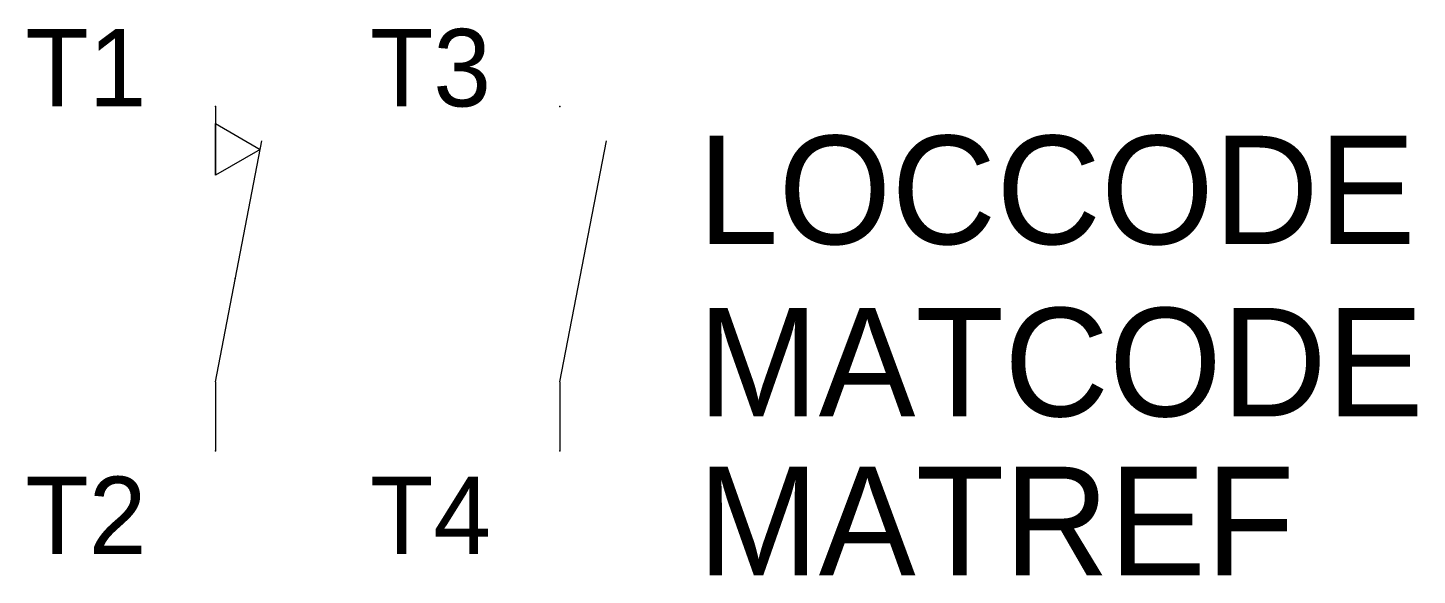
# Model space of a CAD drawing. Extents: x -5.4 to 34.9, y -8.6 to 7.3.
import ezdxf
from ezdxf.enums import TextEntityAlignment as Align

# ---------------------------------------------------------------- set-up
doc = ezdxf.new("R2010")
doc.units = 0
doc.layers.get('0').update_dxf_attribs({"linetype": 'CONTINUOUS'})
for name, color, linetype in [('A', 7, 'CONTINUOUS'), ('C', 6, 'CONTINUOUS'), ('T2', 7, 'CONTINUOUS')]:
    doc.layers.add(name, color=color, linetype=linetype)

msp = doc.modelspace()

# ---------------------------------------------------------------- linework, layer by layer
at = {"color": 0}
for p, q in [((0, 5), (0, 3)), ((0, -3), (1.347, 4)), ((10, -3), (11.347, 4)), ((0, -3), (0, -5)), ((10, -3), (10, -5))]:
    msp.add_line(p, q, dxfattribs=at)
msp.add_lwpolyline([(1.299, 3.75), (0, 3), (0, 4.5)], close=True, dxfattribs=at)
at = {"layer": 'A', "color": 0}
msp.add_point((0.577, 0), dxfattribs=at)
at = {"layer": 'C', "color": 0}
for p in [(0, 5), (10, 5), (0, -5), (10, -5)]:
    msp.add_point(p, dxfattribs=at)

# ---------------------------------------------------------------- texts
at = {"color": 0, "linetype": 'CONTINUOUS'}
for tag, p in [('LOCCODE', (14, 1)), ('MATCODE', (14, -4)), ('MATREF', (14.004, -8.613))]:
    msp.add_attdef(tag, p, '', height=3.15, dxfattribs=at)
at = {"layer": 'T2', "color": 0, "linetype": 'CONTINUOUS'}
for tag, p in [('T3', (8, 5)), ('T1', (-2, 5)), ('T2', (-2, -8)), ('T4', (8, -8))]:
    msp.add_attdef(tag, text='', height=2.25, dxfattribs=at).set_placement(p, align=Align.RIGHT)

doc.saveas('drawing.dxf')
